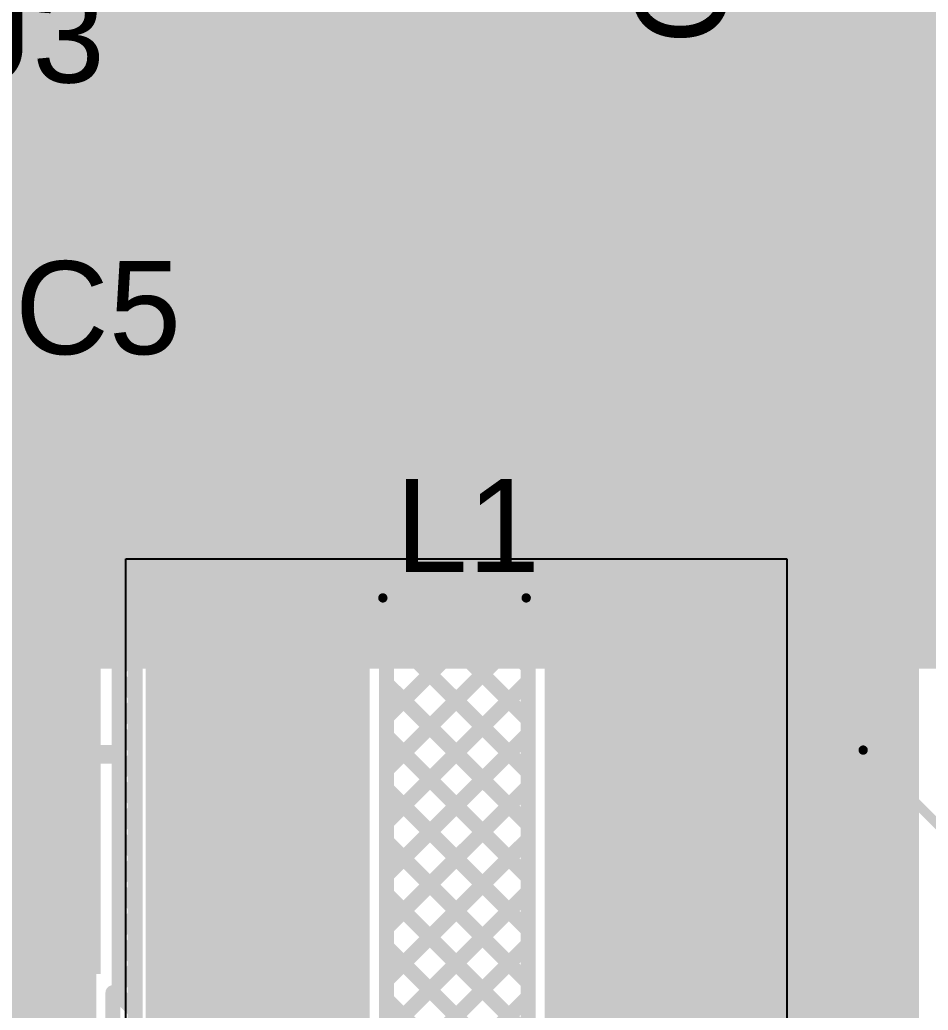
# Model space of a CAD drawing. Header units: millimetres. Extents: x -0.01 to 3.73, y -0.01 to 3.05.
# Drawn here: x 1.961 to 2.449, y 0.514 to 1.047 of the extents above; entities that cross this region are included whole.
import ezdxf

# ---------------------------------------------------------------- set-up
doc = ezdxf.new("R2010")
doc.units = ezdxf.units.MM
doc.header["$MEASUREMENT"] = 0
for name, color, linetype in [('BottomLayer', 5, 'Continuous'), ('BottomPaste', 16, 'Continuous'), ('BottomSolder', 6, 'Continuous'), ('TopLayer', 1, 'Continuous'), ('TopOverlay', 2, 'Continuous'), ('TopPaste', 8, 'Continuous'), ('TopSolder', 216, 'Continuous')]:
    doc.layers.add(name, color=color, linetype=linetype)
doc.styles.add('Arial', font='', dxfattribs={"height": 0.2})
doc.styles.get('Arial').set_extended_font_data('Arial')

# ---------------------------------------------------------------- blocks, each defined once
blk = doc.blocks.new('DPAK_18')
at = {"layer": 'TopLayer'}
for points in [[(-0.11417, 0.01929), (-0.11417, 0.26339), (0.11417, 0.26339), (0.11417, 0.01929)], [(-0.12146, -0.20039), (-0.12146, -0.08228), (-0.05846, -0.08228), (-0.05846, -0.20039)], [(0.05846, -0.20039), (0.05846, -0.08228), (0.12146, -0.08228), (0.12146, -0.20039)]]:
    blk.add_hatch(color=1, dxfattribs=at).paths.add_polyline_path(points)
at = {"layer": 'TopPaste'}
for points in [[(-0.11417, 0.01929), (-0.11417, 0.26339), (0.11417, 0.26339), (0.11417, 0.01929)], [(-0.12146, -0.20039), (-0.12146, -0.08228), (-0.05846, -0.08228), (-0.05846, -0.20039)], [(0.05846, -0.20039), (0.05846, -0.08228), (0.12146, -0.08228), (0.12146, -0.20039)]]:
    blk.add_hatch(color=8, dxfattribs=at).paths.add_polyline_path(points)
at = {"layer": 'TopSolder'}
for points in [[(-0.11817, 0.01529), (-0.11817, 0.26739), (0.11817, 0.26739), (0.11817, 0.01529)], [(-0.12546, -0.20439), (-0.12546, -0.07828), (-0.05446, -0.07828), (-0.05446, -0.20439)], [(0.05446, -0.20439), (0.05446, -0.07828), (0.12546, -0.07828), (0.12546, -0.20439)]]:
    blk.add_hatch(color=216, dxfattribs=at).paths.add_polyline_path(points)
at = {"layer": 'TopOverlay', "const_width": 0.005}
for points in [[(-0.129, -0.047), (-0.129, 0.192)], [(-0.119, 0.192), (-0.129, 0.192)], [(0.129, 0.192), (0.119, 0.192)], [(0.129, -0.047), (0.129, 0.192)], [(0.129, -0.047), (-0.129, -0.047)]]:
    blk.add_lwpolyline(points, dxfattribs=at)
at = {"layer": 'TopOverlay'}
for points, const_width in [([(-0.13025, 0.192, 1), (-0.12775, 0.192, 1)], 0.0025), ([(-0.13025, 0.192, 1), (-0.12775, 0.192, 1)], 0.0025), ([(-0.12025, 0.192, 1), (-0.11775, 0.192, 1)], 0.0025), ([(0.11775, 0.192, 1), (0.12025, 0.192, 1)], 0.0025), ([(0.12775, 0.192, 1), (0.13025, 0.192, 1)], 0.0025), ([(0.12775, 0.192, 1), (0.13025, 0.192, 1)], 0.0025), ([(-0.13025, -0.047, 1), (-0.12775, -0.047, 1)], 0.0025), ([(-0.13025, -0.047, 1), (-0.12775, -0.047, 1)], 0.0025), ([(0.12775, -0.047, 1), (0.13025, -0.047, 1)], 0.0025), ([(0.12775, -0.047, 1), (0.13025, -0.047, 1)], 0.0025), ([(-0.13559, -0.147, 1), (-0.13841, -0.147, 1)], 0.01969), ([(-0.14334, -0.147, 1), (-0.13349, -0.147, 1)], 0.00984), ([(-0.14051, -0.147, 1), (-0.13066, -0.147, 1)], 0.00984)]:
    blk.add_lwpolyline(points, format="xyb", close=True, dxfattribs=dict(at, const_width=const_width))
blk = doc.blocks.new('D2PAK_B_116')
at = {"layer": 'BottomLayer'}
for points in [[(-0.05433, 0.14488), (-0.14567, 0.14488), (-0.14567, 0.29488), (-0.05433, 0.29488)], [(0.14567, 0.14488), (0.05433, 0.14488), (0.05433, 0.29488), (0.14567, 0.29488)], [(0.21654, -0.40984), (-0.21654, -0.40984), (-0.21654, -0.02992), (0.21654, -0.02992)]]:
    blk.add_hatch(color=5, dxfattribs=at).paths.add_polyline_path(points)
at = {"layer": 'BottomPaste'}
for points in [[(-0.05433, 0.14488), (-0.14567, 0.14488), (-0.14567, 0.29488), (-0.05433, 0.29488)], [(0.14567, 0.14488), (0.05433, 0.14488), (0.05433, 0.29488), (0.14567, 0.29488)], [(0.21654, -0.40984), (-0.21654, -0.40984), (-0.21654, -0.02992), (0.21654, -0.02992)]]:
    blk.add_hatch(color=16, dxfattribs=at).paths.add_polyline_path(points)
at = {"layer": 'BottomSolder'}
for points in [[(-0.05033, 0.14088), (-0.14967, 0.14088), (-0.14967, 0.29888), (-0.05033, 0.29888)], [(0.14967, 0.14088), (0.05033, 0.14088), (0.05033, 0.29888), (0.14967, 0.29888)], [(0.22054, -0.41384), (-0.22054, -0.41384), (-0.22054, -0.02592), (0.22054, -0.02592)]]:
    blk.add_hatch(color=6, dxfattribs=at).paths.add_polyline_path(points)
blk = doc.blocks.new('SRN8040_101M_135')
at = {"layer": 'TopLayer'}
for points in [[(-0.05906, -0.16142), (-0.16142, -0.16142), (-0.16142, 0.16142), (-0.05906, 0.16142)], [(0.16142, -0.16142), (0.05906, -0.16142), (0.05906, 0.16142), (0.16142, 0.16142)]]:
    blk.add_hatch(color=1, dxfattribs=at).paths.add_polyline_path(points)
at = {"layer": 'TopPaste'}
for points in [[(-0.05906, -0.16142), (-0.16142, -0.16142), (-0.16142, 0.16142), (-0.05906, 0.16142)], [(0.16142, -0.16142), (0.05906, -0.16142), (0.05906, 0.16142), (0.16142, 0.16142)]]:
    blk.add_hatch(color=8, dxfattribs=at).paths.add_polyline_path(points)
at = {"layer": 'TopSolder'}
for points in [[(-0.05506, -0.16542), (-0.16542, -0.16542), (-0.16542, 0.16542), (-0.05506, 0.16542)], [(0.16542, -0.16542), (0.05506, -0.16542), (0.05506, 0.16542), (0.16542, 0.16542)]]:
    blk.add_hatch(color=216, dxfattribs=at).paths.add_polyline_path(points)
at = {"layer": 'TopOverlay', "const_width": 0.005}
for points in [[(-0.038, 0.158), (0.039, 0.158)], [(-0.038, -0.158), (0.039, -0.158)]]:
    blk.add_lwpolyline(points, dxfattribs=at)
at = {"layer": 'TopOverlay', "const_width": 0.0025}
for points in [[(-0.03925, 0.158, 1), (-0.03675, 0.158, 1)], [(0.03775, 0.158, 1), (0.04025, 0.158, 1)], [(-0.03925, -0.158, 1), (-0.03675, -0.158, 1)], [(0.03775, -0.158, 1), (0.04025, -0.158, 1)]]:
    blk.add_lwpolyline(points, format="xyb", close=True, dxfattribs=at)
blk = doc.blocks.new('VT1H471MI135000CE0_169')
at = {"layer": 'TopOverlay', "const_width": 0.005}
for points in [[(-0.13578, 0.27), (-0.26961, 0.13617)], [(-0.13578, 0.27), (0.269, 0.27)]]:
    blk.add_lwpolyline(points, dxfattribs=at)
at = {"layer": 'TopOverlay', "const_width": 0.0025}
blk.add_lwpolyline([(-0.13703, 0.27, 1), (-0.13453, 0.27, 1)], format="xyb", close=True, dxfattribs=at)
blk.add_lwpolyline([(-0.13703, 0.27, 1), (-0.13453, 0.27, 1)], format="xyb", close=True, dxfattribs=at)

msp = doc.modelspace()

# ---------------------------------------------------------------- hatches: boundary and pattern name
at = {"layer": 'BottomLayer'}
for points in [[(1.976, 0.698), (2.58, 0.698), (2.58, 1.164), (1.976, 1.164)], [(1.457, 0.697), (1.99, 0.697), (1.99, 0.763), (1.457, 0.763)]]:
    msp.add_hatch(color=5, dxfattribs=at).paths.add_polyline_path(points)
at = {"layer": 'TopLayer'}
for points in [[(2.54, 1.07505), (1.85476, 1.07505), (1.85476, 0.922), (2.54, 0.922)], [(1.985, 0.816), (2.749, 0.816), (2.749, 0.953), (1.985, 0.953)], [(2.002, 0.952), (1.75633, 0.952), (1.75633, 0.199), (2.002, 0.199)], [(2.032, 0.303), (2.149, 0.303), (2.149, 0.779), (2.032, 0.779)], [(2.243, 0.417), (2.444, 0.417), (2.444, 0.781), (2.243, 0.781)]]:
    msp.add_hatch(color=1, dxfattribs=at).paths.add_polyline_path(points)

# ---------------------------------------------------------------- linework, layer by layer
at = {"layer": 'BottomLayer'}
for p, q in [((2.018, 0.407), (2.018, 0.757)), ((2.018, 0.757), (2.373, 0.757)), ((2.373, 0.757), (2.373, 0.407))]:
    msp.add_line(p, q, dxfattribs=at)
at = {"layer": 'BottomLayer', "const_width": 0.025}
msp.add_lwpolyline([(2.16543, 0.974), (2.192, 0.974)], dxfattribs=at)
at = {"layer": 'BottomLayer', "const_width": 0.0125}
for points in [[(2.15918, 0.974, 1), (2.17168, 0.974, 1)], [(2.18575, 0.974, 1), (2.19825, 0.974, 1)]]:
    msp.add_lwpolyline(points, format="xyb", close=True, dxfattribs=at)
at = {"layer": 'TopLayer'}
for points, const_width in [([(2.278, 1.046), (2.278, 1.204)], 0.025), ([(2.011, 0.807), (2.499, 0.807)], 0.008), ([(2.011, 0.78017), (2.011, 0.807)], 0.008), ([(2.01183, 0.78017), (2.03866, 0.807)], 0.008), ([(2.01276, 0.807), (2.03176, 0.788)], 0.008), ([(2.04104, 0.807), (2.06004, 0.788)], 0.008), ([(2.04794, 0.788), (2.06694, 0.807)], 0.008), ([(2.06933, 0.807), (2.08833, 0.788)], 0.008), ([(2.07622, 0.788), (2.09523, 0.807)], 0.008), ([(2.09761, 0.807), (2.11661, 0.788)], 0.008), ([(2.10451, 0.788), (2.12351, 0.807)], 0.008), ([(2.1259, 0.807), (2.1449, 0.788)], 0.008), ([(2.13279, 0.788), (2.15179, 0.807)], 0.008), ([(2.15418, 0.807), (2.234, 0.72718)], 0.008), ([(2.158, 0.72835), (2.23665, 0.807)], 0.008), ([(2.158, 0.78492), (2.18008, 0.807)], 0.008), ([(2.158, 0.75664), (2.20836, 0.807)], 0.008), ([(2.18247, 0.807), (2.234, 0.75547)], 0.008), ([(2.21075, 0.807), (2.234, 0.78375)], 0.008), ([(2.23903, 0.807), (2.25603, 0.79)], 0.008), ([(2.24793, 0.79), (2.26493, 0.807)], 0.008), ([(2.26732, 0.807), (2.28432, 0.79)], 0.008), ([(2.27622, 0.79), (2.29322, 0.807)], 0.008), ([(2.2956, 0.807), (2.3126, 0.79)], 0.008), ([(2.3045, 0.79), (2.3215, 0.807)], 0.008), ([(2.32389, 0.807), (2.34089, 0.79)], 0.008), ([(2.33278, 0.79), (2.34978, 0.807)], 0.008), ([(2.35217, 0.807), (2.36917, 0.79)], 0.008), ([(2.36107, 0.79), (2.37807, 0.807)], 0.008), ([(2.38046, 0.807), (2.39746, 0.79)], 0.008), ([(2.38935, 0.79), (2.40635, 0.807)], 0.008), ([(2.40874, 0.807), (2.42574, 0.79)], 0.008), ([(2.41764, 0.79), (2.43464, 0.807)], 0.008), ([(2.43702, 0.807), (2.47192, 0.77211)], 0.008), ([(2.44592, 0.79), (2.46292, 0.807)], 0.008), ([(2.234, 0.79), (2.453, 0.79)], 0.008), ([(2.234, 0.42793), (2.234, 0.79)], 0.008), ([(2.023, 0.788), (2.158, 0.788)], 0.008), ([(2.023, 0.33503), (2.023, 0.788)], 0.008), ([(2.158, 0.294), (2.158, 0.788)], 0.008), ([(2.011, 0.78017), (2.01439, 0.78017)], 0.008), ([(2.0113, 0.78017), (2.01439, 0.77709)], 0.008), ([(2.01439, 0.52383), (2.01439, 0.78017)], 0.008), ([(2.01439, 0.77709), (2.023, 0.76848)], 0.008), ([(2.158, 0.70007), (2.234, 0.77607)], 0.008), ([(2.158, 0.7749), (2.234, 0.6989)], 0.008), ([(2.01439, 0.75445), (2.023, 0.76306)], 0.008), ([(2.01439, 0.74881), (2.023, 0.74019)], 0.008), ([(2.158, 0.67178), (2.234, 0.74778)], 0.008), ([(2.158, 0.74661), (2.234, 0.67061)], 0.008), ([(2.01439, 0.72616), (2.023, 0.73477)], 0.008), ([(2.01439, 0.72052), (2.023, 0.71191)], 0.008), ([(2.158, 0.6435), (2.234, 0.7195)], 0.008), ([(2.158, 0.71833), (2.234, 0.64233)], 0.008), ([(2.01439, 0.69788), (2.023, 0.70649)], 0.008), ([(2.01439, 0.69224), (2.023, 0.68362)], 0.008), ([(2.158, 0.61522), (2.234, 0.69122)], 0.008), ([(2.158, 0.69004), (2.234, 0.61404)], 0.008), ([(2.01439, 0.66959), (2.023, 0.67821)], 0.008), ([(2.01439, 0.66395), (2.023, 0.65534)], 0.008), ([(2.158, 0.58693), (2.234, 0.66293)], 0.008), ([(2.158, 0.66176), (2.234, 0.58576)], 0.008), ([(1.87834, 0.652), (2.01039, 0.652)], 0.01), ([(2.01439, 0.64131), (2.023, 0.64992)], 0.008), ([(2.01439, 0.63567), (2.023, 0.62705)], 0.008), ([(2.158, 0.55865), (2.234, 0.63465)], 0.008), ([(2.158, 0.63348), (2.234, 0.55748)], 0.008), ([(2.01439, 0.61302), (2.023, 0.62164)], 0.008), ([(2.01439, 0.60738), (2.023, 0.59877)], 0.008), ([(2.158, 0.53036), (2.234, 0.60636)], 0.008), ([(2.158, 0.60519), (2.234, 0.52919)], 0.008), ([(2.01439, 0.58474), (2.023, 0.59335)], 0.008), ([(2.0797, 0.57394), (2.08376, 0.578)], 0.025), ([(2.0797, 0.31669), (2.0797, 0.57394)], 0.025), ([(2.30424, 0.46776), (2.30424, 0.578)], 0.025), ([(2.01439, 0.5791), (2.023, 0.57049)], 0.008), ([(2.158, 0.50208), (2.234, 0.57808)], 0.008), ([(2.158, 0.57691), (2.234, 0.50091)], 0.008), ([(2.01439, 0.55646), (2.023, 0.56507)], 0.008), ([(2.01439, 0.55082), (2.023, 0.5422)], 0.008), ([(2.158, 0.47379), (2.234, 0.54979)], 0.008), ([(2.158, 0.54862), (2.234, 0.47262)], 0.008), ([(2.01439, 0.52817), (2.023, 0.53678)], 0.008), ([(2.011, 0.52383), (2.01439, 0.52383)], 0.008), ([(2.011, 0.2875), (2.011, 0.52383)], 0.008), ([(2.01309, 0.52383), (2.023, 0.51392)], 0.008), ([(2.158, 0.44551), (2.234, 0.52151)], 0.008), ([(2.158, 0.52034), (2.234, 0.44434)], 0.008)]:
    msp.add_lwpolyline(points, dxfattribs=dict(at, const_width=const_width))
for points, const_width in [([(2.27175, 1.046, 1), (2.28425, 1.046, 1)], 0.0125), ([(2.009, 0.807, 1), (2.013, 0.807, 1)], 0.004), ([(2.009, 0.807, 1), (2.013, 0.807, 1)], 0.004), ([(2.01076, 0.807, 1), (2.01476, 0.807, 1)], 0.004), ([(2.03666, 0.807, 1), (2.04066, 0.807, 1)], 0.004), ([(2.03904, 0.807, 1), (2.04304, 0.807, 1)], 0.004), ([(2.06494, 0.807, 1), (2.06894, 0.807, 1)], 0.004), ([(2.06733, 0.807, 1), (2.07133, 0.807, 1)], 0.004), ([(2.09322, 0.807, 1), (2.09722, 0.807, 1)], 0.004), ([(2.09561, 0.807, 1), (2.09961, 0.807, 1)], 0.004), ([(2.12151, 0.807, 1), (2.12551, 0.807, 1)], 0.004), ([(2.1239, 0.807, 1), (2.1279, 0.807, 1)], 0.004), ([(2.14979, 0.807, 1), (2.15379, 0.807, 1)], 0.004), ([(2.15218, 0.807, 1), (2.15618, 0.807, 1)], 0.004), ([(2.17808, 0.807, 1), (2.18208, 0.807, 1)], 0.004), ([(2.18047, 0.807, 1), (2.18447, 0.807, 1)], 0.004), ([(2.20636, 0.807, 1), (2.21036, 0.807, 1)], 0.004), ([(2.20875, 0.807, 1), (2.21275, 0.807, 1)], 0.004), ([(2.23465, 0.807, 1), (2.23865, 0.807, 1)], 0.004), ([(2.23703, 0.807, 1), (2.24103, 0.807, 1)], 0.004), ([(2.26293, 0.807, 1), (2.26693, 0.807, 1)], 0.004), ([(2.26532, 0.807, 1), (2.26932, 0.807, 1)], 0.004), ([(2.29122, 0.807, 1), (2.29522, 0.807, 1)], 0.004), ([(2.2936, 0.807, 1), (2.2976, 0.807, 1)], 0.004), ([(2.3195, 0.807, 1), (2.3235, 0.807, 1)], 0.004), ([(2.32189, 0.807, 1), (2.32589, 0.807, 1)], 0.004), ([(2.34778, 0.807, 1), (2.35178, 0.807, 1)], 0.004), ([(2.35017, 0.807, 1), (2.35417, 0.807, 1)], 0.004), ([(2.37607, 0.807, 1), (2.38007, 0.807, 1)], 0.004), ([(2.37846, 0.807, 1), (2.38246, 0.807, 1)], 0.004), ([(2.40435, 0.807, 1), (2.40835, 0.807, 1)], 0.004), ([(2.40674, 0.807, 1), (2.41074, 0.807, 1)], 0.004), ([(2.43264, 0.807, 1), (2.43664, 0.807, 1)], 0.004), ([(2.43502, 0.807, 1), (2.43902, 0.807, 1)], 0.004), ([(2.232, 0.79, 1), (2.236, 0.79, 1)], 0.004), ([(2.232, 0.79, 1), (2.236, 0.79, 1)], 0.004), ([(2.24593, 0.79, 1), (2.24993, 0.79, 1)], 0.004), ([(2.25403, 0.79, 1), (2.25803, 0.79, 1)], 0.004), ([(2.27422, 0.79, 1), (2.27822, 0.79, 1)], 0.004), ([(2.28232, 0.79, 1), (2.28632, 0.79, 1)], 0.004), ([(2.3025, 0.79, 1), (2.3065, 0.79, 1)], 0.004), ([(2.3106, 0.79, 1), (2.3146, 0.79, 1)], 0.004), ([(2.33078, 0.79, 1), (2.33478, 0.79, 1)], 0.004), ([(2.33889, 0.79, 1), (2.34289, 0.79, 1)], 0.004), ([(2.35907, 0.79, 1), (2.36307, 0.79, 1)], 0.004), ([(2.36717, 0.79, 1), (2.37117, 0.79, 1)], 0.004), ([(2.38735, 0.79, 1), (2.39135, 0.79, 1)], 0.004), ([(2.39546, 0.79, 1), (2.39946, 0.79, 1)], 0.004), ([(2.41564, 0.79, 1), (2.41964, 0.79, 1)], 0.004), ([(2.42374, 0.79, 1), (2.42774, 0.79, 1)], 0.004), ([(2.44392, 0.79, 1), (2.44792, 0.79, 1)], 0.004), ([(2.021, 0.788, 1), (2.025, 0.788, 1)], 0.004), ([(2.021, 0.788, 1), (2.025, 0.788, 1)], 0.004), ([(2.02976, 0.788, 1), (2.03376, 0.788, 1)], 0.004), ([(2.04594, 0.788, 1), (2.04994, 0.788, 1)], 0.004), ([(2.05804, 0.788, 1), (2.06204, 0.788, 1)], 0.004), ([(2.07423, 0.788, 1), (2.07823, 0.788, 1)], 0.004), ([(2.08633, 0.788, 1), (2.09033, 0.788, 1)], 0.004), ([(2.10251, 0.788, 1), (2.10651, 0.788, 1)], 0.004), ([(2.11461, 0.788, 1), (2.11861, 0.788, 1)], 0.004), ([(2.13079, 0.788, 1), (2.13479, 0.788, 1)], 0.004), ([(2.1429, 0.788, 1), (2.1469, 0.788, 1)], 0.004), ([(2.156, 0.788, 1), (2.16, 0.788, 1)], 0.004), ([(2.156, 0.788, 1), (2.16, 0.788, 1)], 0.004), ([(2.156, 0.78492, 1), (2.16, 0.78492, 1)], 0.004), ([(2.009, 0.78017, 1), (2.013, 0.78017, 1)], 0.004), ([(2.009, 0.78017, 1), (2.013, 0.78017, 1)], 0.004), ([(2.0093, 0.78017, 1), (2.0133, 0.78017, 1)], 0.004), ([(2.00983, 0.78017, 1), (2.01383, 0.78017, 1)], 0.004), ([(2.01239, 0.78017, 1), (2.01639, 0.78017, 1)], 0.004), ([(2.01239, 0.78017, 1), (2.01639, 0.78017, 1)], 0.004), ([(2.232, 0.78375, 1), (2.236, 0.78375, 1)], 0.004), ([(2.01239, 0.77709, 1), (2.01639, 0.77709, 1)], 0.004), ([(2.01239, 0.77709, 1), (2.01639, 0.77709, 1)], 0.004), ([(2.156, 0.7749, 1), (2.16, 0.7749, 1)], 0.004), ([(2.232, 0.77607, 1), (2.236, 0.77607, 1)], 0.004), ([(2.021, 0.76848, 1), (2.025, 0.76848, 1)], 0.004), ([(2.021, 0.76306, 1), (2.025, 0.76306, 1)], 0.004), ([(2.01239, 0.75445, 1), (2.01639, 0.75445, 1)], 0.004), ([(2.156, 0.75664, 1), (2.16, 0.75664, 1)], 0.004), ([(2.232, 0.75547, 1), (2.236, 0.75547, 1)], 0.004), ([(2.01239, 0.74881, 1), (2.01639, 0.74881, 1)], 0.004), ([(2.156, 0.74661, 1), (2.16, 0.74661, 1)], 0.004), ([(2.232, 0.74778, 1), (2.236, 0.74778, 1)], 0.004), ([(2.021, 0.74019, 1), (2.025, 0.74019, 1)], 0.004), ([(2.021, 0.73477, 1), (2.025, 0.73477, 1)], 0.004), ([(2.01239, 0.72616, 1), (2.01639, 0.72616, 1)], 0.004), ([(2.156, 0.72835, 1), (2.16, 0.72835, 1)], 0.004), ([(2.232, 0.72718, 1), (2.236, 0.72718, 1)], 0.004), ([(2.01239, 0.72052, 1), (2.01639, 0.72052, 1)], 0.004), ([(2.156, 0.71833, 1), (2.16, 0.71833, 1)], 0.004), ([(2.232, 0.7195, 1), (2.236, 0.7195, 1)], 0.004), ([(2.021, 0.71191, 1), (2.025, 0.71191, 1)], 0.004), ([(2.021, 0.70649, 1), (2.025, 0.70649, 1)], 0.004), ([(2.156, 0.70007, 1), (2.16, 0.70007, 1)], 0.004), ([(2.232, 0.6989, 1), (2.236, 0.6989, 1)], 0.004), ([(2.01239, 0.69788, 1), (2.01639, 0.69788, 1)], 0.004), ([(2.01239, 0.69224, 1), (2.01639, 0.69224, 1)], 0.004), ([(2.156, 0.69004, 1), (2.16, 0.69004, 1)], 0.004), ([(2.232, 0.69122, 1), (2.236, 0.69122, 1)], 0.004), ([(2.021, 0.68362, 1), (2.025, 0.68362, 1)], 0.004), ([(2.021, 0.67821, 1), (2.025, 0.67821, 1)], 0.004), ([(2.01239, 0.66959, 1), (2.01639, 0.66959, 1)], 0.004), ([(2.156, 0.67178, 1), (2.16, 0.67178, 1)], 0.004), ([(2.232, 0.67061, 1), (2.236, 0.67061, 1)], 0.004), ([(2.01239, 0.66395, 1), (2.01639, 0.66395, 1)], 0.004), ([(2.156, 0.66176, 1), (2.16, 0.66176, 1)], 0.004), ([(2.232, 0.66293, 1), (2.236, 0.66293, 1)], 0.004), ([(2.00789, 0.652, 1), (2.01289, 0.652, 1)], 0.005), ([(2.021, 0.65534, 1), (2.025, 0.65534, 1)], 0.004), ([(2.021, 0.64992, 1), (2.025, 0.64992, 1)], 0.004), ([(2.01239, 0.64131, 1), (2.01639, 0.64131, 1)], 0.004), ([(2.156, 0.6435, 1), (2.16, 0.6435, 1)], 0.004), ([(2.232, 0.64233, 1), (2.236, 0.64233, 1)], 0.004), ([(2.01239, 0.63567, 1), (2.01639, 0.63567, 1)], 0.004), ([(2.156, 0.63348, 1), (2.16, 0.63348, 1)], 0.004), ([(2.232, 0.63465, 1), (2.236, 0.63465, 1)], 0.004), ([(2.021, 0.62705, 1), (2.025, 0.62705, 1)], 0.004), ([(2.021, 0.62164, 1), (2.025, 0.62164, 1)], 0.004), ([(2.156, 0.61522, 1), (2.16, 0.61522, 1)], 0.004), ([(2.232, 0.61404, 1), (2.236, 0.61404, 1)], 0.004), ([(2.01239, 0.61302, 1), (2.01639, 0.61302, 1)], 0.004), ([(2.01239, 0.60738, 1), (2.01639, 0.60738, 1)], 0.004), ([(2.156, 0.60519, 1), (2.16, 0.60519, 1)], 0.004), ([(2.232, 0.60636, 1), (2.236, 0.60636, 1)], 0.004), ([(2.021, 0.59877, 1), (2.025, 0.59877, 1)], 0.004), ([(2.021, 0.59335, 1), (2.025, 0.59335, 1)], 0.004), ([(2.156, 0.58693, 1), (2.16, 0.58693, 1)], 0.004), ([(2.01239, 0.58474, 1), (2.01639, 0.58474, 1)], 0.004), ([(2.07345, 0.57394, 1), (2.08595, 0.57394, 1)], 0.0125), ([(2.07345, 0.57394, 1), (2.08595, 0.57394, 1)], 0.0125), ([(2.07751, 0.578, 1), (2.09001, 0.578, 1)], 0.0125), ([(2.232, 0.58576, 1), (2.236, 0.58576, 1)], 0.004), ([(2.29799, 0.578, 1), (2.31049, 0.578, 1)], 0.0125), ([(2.01239, 0.5791, 1), (2.01639, 0.5791, 1)], 0.004), ([(2.156, 0.57691, 1), (2.16, 0.57691, 1)], 0.004), ([(2.232, 0.57808, 1), (2.236, 0.57808, 1)], 0.004), ([(2.021, 0.57049, 1), (2.025, 0.57049, 1)], 0.004), ([(2.021, 0.56507, 1), (2.025, 0.56507, 1)], 0.004), ([(2.01239, 0.55646, 1), (2.01639, 0.55646, 1)], 0.004), ([(2.156, 0.55865, 1), (2.16, 0.55865, 1)], 0.004), ([(2.232, 0.55748, 1), (2.236, 0.55748, 1)], 0.004), ([(2.01239, 0.55082, 1), (2.01639, 0.55082, 1)], 0.004), ([(2.232, 0.54979, 1), (2.236, 0.54979, 1)], 0.004), ([(2.156, 0.54862, 1), (2.16, 0.54862, 1)], 0.004), ([(2.021, 0.5422, 1), (2.025, 0.5422, 1)], 0.004), ([(2.021, 0.53678, 1), (2.025, 0.53678, 1)], 0.004), ([(2.156, 0.53036, 1), (2.16, 0.53036, 1)], 0.004), ([(2.232, 0.52919, 1), (2.236, 0.52919, 1)], 0.004), ([(2.009, 0.52383, 1), (2.013, 0.52383, 1)], 0.004), ([(2.009, 0.52383, 1), (2.013, 0.52383, 1)], 0.004), ([(2.01109, 0.52383, 1), (2.01509, 0.52383, 1)], 0.004), ([(2.01239, 0.52817, 1), (2.01639, 0.52817, 1)], 0.004), ([(2.01239, 0.52383, 1), (2.01639, 0.52383, 1)], 0.004), ([(2.01239, 0.52383, 1), (2.01639, 0.52383, 1)], 0.004), ([(2.156, 0.52034, 1), (2.16, 0.52034, 1)], 0.004), ([(2.232, 0.52151, 1), (2.236, 0.52151, 1)], 0.004), ([(2.021, 0.51392, 1), (2.025, 0.51392, 1)], 0.004)]:
    msp.add_lwpolyline(points, format="xyb", close=True, dxfattribs=dict(at, const_width=const_width))

# ---------------------------------------------------------------- block references
for name, p in [('D2PAK_B_116', (2.192, 1.19388)), ('SRN8040_101M_135', (2.194, 0.578))]:
    msp.add_blockref(name, p)
for name, p, rotation in [('VT1H471MI135000CE0_169', (2.684, 0.79), 90), ('DPAK_18', (1.737, 0.652), 270)]:
    msp.add_blockref(name, p, dxfattribs=dict(rotation=rotation))

# ---------------------------------------------------------------- texts
at = {"layer": 'TopOverlay', "style": 'Arial'}
msp.add_text('C28', height=0.05, rotation=90, dxfattribs=at).set_placement((2.34099, 1.03335))
for s, p in [('U3', (1.91735, 1.01301)), ('C5', (1.95835, 0.86701)), ('L1', (2.16268, 0.75001))]:
    msp.add_text(s, height=0.05, dxfattribs=at).set_placement(p)

doc.saveas('drawing.dxf')
